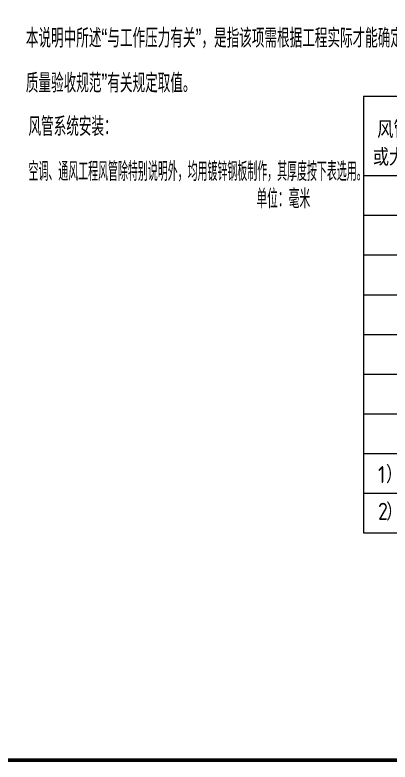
# Model space of a CAD drawing. Extents: x 4857502 to 7068445, y -422737 to 2032183.
# Drawn here: x 4887430 to 4897330, y -320387 to -300658 of the extents above; entities that cross this region are included whole.
import ezdxf

# ---------------------------------------------------------------- set-up
doc = ezdxf.new("R2010")
doc.units = 0
doc.header["$LTSCALE"] = 1000
doc.header["$MEASUREMENT"] = 0
doc.layers.add('PUB_TEXT', color=7, linetype='CONTINUOUS')
doc.layers.add('TH_TITLE', color=7, linetype='CONTINUOUS')
doc.styles.get("Standard").update_dxf_attribs({"font": 'SCEIE', "bigfont": 'SCEIC'})

msp = doc.modelspace()

# ---------------------------------------------------------------- linework, layer by layer
at = {"layer": 'PUB_TEXT', "lineweight": 0}
for p, q in [((4896629.4, -302801.1), (4915907.2, -302801.1)), ((4896629.4, -302801.1), (4896629.4, -314337.3)), ((4896629.4, -304898.6), (4915907.2, -304898.6)), ((4896629.4, -304898.6), (4915907.2, -304898.6)), ((4896629.4, -305947.3), (4915907.2, -305947.3)), ((4896629.4, -305947.3), (4915907.2, -305947.3)), ((4896629.4, -306996.1), (4915907.2, -306996.1)), ((4896629.4, -306996.1), (4915907.2, -306996.1)), ((4896629.4, -308044.8), (4915907.2, -308044.8)), ((4896629.4, -308044.8), (4915907.2, -308044.8)), ((4896629.4, -309093.6), (4915907.2, -309093.6)), ((4896629.4, -309093.6), (4915907.2, -309093.6)), ((4896629.4, -310142.3), (4915907.2, -310142.3)), ((4896629.4, -310142.3), (4915907.2, -310142.3)), ((4896629.4, -311191.1), (4915907.2, -311191.1)), ((4896629.4, -311191.1), (4915907.2, -311191.1)), ((4896629.4, -312239.8), (4915907.2, -312239.8)), ((4896629.4, -313288.6), (4915907.2, -313288.6)), ((4896629.4, -314337.3), (4915907.2, -314337.3)), ((4896629.4, -314337.3), (4915907.2, -314337.3))]:
    msp.add_line(p, q, dxfattribs=at)
at = {"layer": 'TH_TITLE', "const_width": 100}
msp.add_lwpolyline([(4860007.2, -320337.3), (4915907.2, -320337.3), (4915907.2, -280337.3), (4860007.2, -280337.3)], close=True, dxfattribs=at)

# ---------------------------------------------------------------- texts
at = {"layer": 'PUB_TEXT', "lineweight": 0}
for s, width, p in [('本说明中所述“与工作压力有关”，是指该项需根据工程实际才能确定的内容，施工单位可根据“通风与空调工', 0.7, (4887717.5, -301521.1)), ('质量验收规范”有关规定取值。', 0.7, (4887717.5, -302707.7)), ('风管系统安装：', 0.7, (4887787, -303855.9)), ('空调、通风工程风管除特别说明外，均用镀锌钢板制作，其厚度按下表选用。', 0.5, (4887787, -305042.5)), ('单位：毫米', 0.6, (4893799.4, -305762.5))]:
    msp.add_text(s, height=500, dxfattribs=dict(at, width=width)).set_placement(p)
for s, p in [('风管直径', (4896989.4, -303910.6)), ('或大边长尺寸', (4896874.4, -304641)), ('）低压系统：', (4897223.8, -313018.6)), ('1', (4897011.4, -313018.6)), ('）本表也适用一般钢板厚度。  3）排烟风管板材厚度按高压系统选用。', (4897229.2, -314005.6)), ('2', (4897011.4, -313991.2))]:
    msp.add_text(s, height=450, dxfattribs=at).set_placement(p)

doc.saveas('drawing.dxf')
